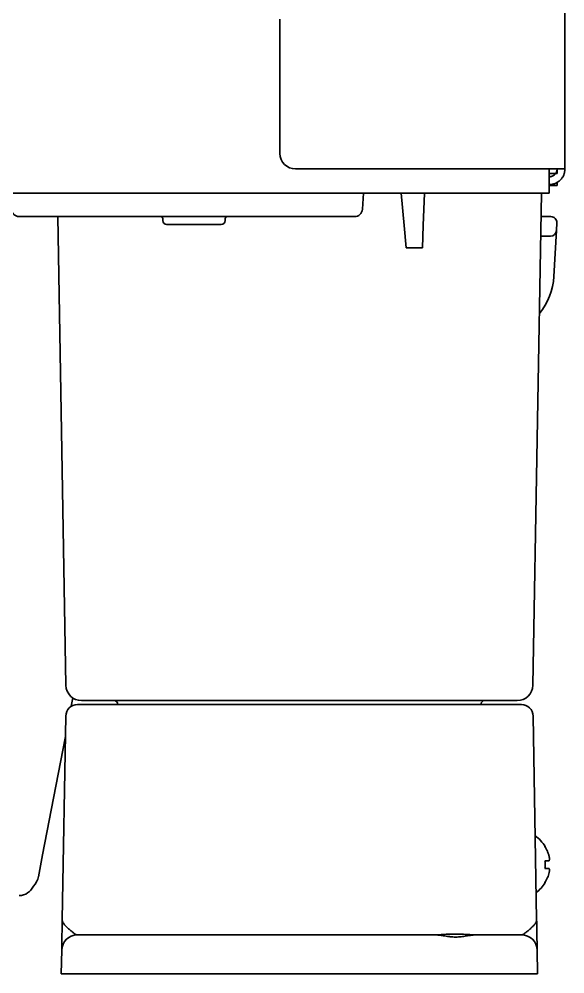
# Model space of a CAD drawing. Extents: x 5997 to 10491, y -672 to 3708.
# Drawn here: x 6788.7 to 6858.6, y 1270.8 to 1393.1 of the extents above; entities that cross this region are included whole.
import ezdxf

# ---------------------------------------------------------------- set-up
doc = ezdxf.new("R2010")
doc.units = 0
doc.header["$LTSCALE"] = 5
doc.layers.add('1', color=7, linetype='CONTINUOUS', true_color=0xffffff)

msp = doc.modelspace()

# ---------------------------------------------------------------- linework, layer by layer
at = {"layer": '1', "color": 7, "linetype": 'Continuous', "lineweight": 35}
for p, q in [((6858.57, 2393.36), (6858.57, 1373.93)), ((6822.07, 1393.13), (6822.07, 1375.93)), ((6824.07, 1373.93), (6856.57, 1373.93)), ((6856.57, 1373.93), (6858.57, 1373.93)), ((6856.57, 1372.83), (6856.57, 1373.93)), ((6857.57, 1373.33), (6857.57, 1373.93)), ((6856.57, 1373.33), (6857.57, 1373.33)), ((6856.57, 1372.83), (6856.57, 1370.83)), ((6857.57, 1371.83), (6857.57, 1372.27)), ((6857.57, 1371.83), (6856.57, 1371.83)), ((6653.07, 1370.83), (6834.72, 1370.83)), ((6832.64, 1368.76), (6832.78, 1370.83)), ((6834.72, 1370.83), (6856.57, 1370.83)), ((6837.99, 1366.67), (6837.62, 1370.83)), ((6840.58, 1370.83), (6840.43, 1366.67)), ((6854.47, 1307.79), (6855.57, 1370.83)), ((6788.68, 1367.83), (6789.68, 1367.83)), ((6789.68, 1367.83), (6831.64, 1367.83)), ((6794.67, 1307.79), (6793.63, 1367.83)), ((6807.07, 1367.58), (6807.07, 1367.33)), ((6815.07, 1367.33), (6815.07, 1367.58)), ((6856.78, 1367.83), (6855.52, 1367.83)), ((6807.57, 1366.83), (6814.57, 1366.83)), ((6838.24, 1363.83), (6837.99, 1366.67)), ((6840.43, 1366.67), (6840.34, 1363.83)), ((6857.48, 1366.04), (6857.53, 1367.04)), ((6856.73, 1365.33), (6855.48, 1365.33)), ((6857.48, 1366.04), (6857.17, 1360.15)), ((6838.24, 1363.83), (6840.34, 1363.83)), ((6795.56, 1306.17), (6795.35, 1305.1)), ((6796.15, 1305.33), (6798.65, 1305.33)), ((6798.67, 1305.83), (6796.67, 1305.83)), ((6798.65, 1305.33), (6850.5, 1305.33)), ((6850.47, 1305.83), (6798.67, 1305.83)), ((6801.33, 1305.33), (6801.33, 1305.33)), ((6847.81, 1305.33), (6847.81, 1305.33)), ((6852.47, 1305.83), (6850.47, 1305.83)), ((6850.5, 1305.33), (6853, 1305.33)), ((6794.19, 1277.79), (6794.65, 1303.85)), ((6854.5, 1303.85), (6854.95, 1277.79)), ((6794.6, 1301.22), (6793.38, 1294.88)), ((6793.38, 1294.88), (6791.68, 1286.06)), ((6856.02, 1287.13), (6856.05, 1287.13)), ((6791.68, 1286.06), (6791.14, 1283.27)), ((6856.05, 1282.53), (6856.02, 1282.53)), ((6796.13, 1275.83), (6798.13, 1275.83)), ((6798.13, 1275.83), (6842, 1275.83)), ((6847.15, 1275.83), (6851.02, 1275.83)), ((6851.02, 1275.83), (6853.02, 1275.83)), ((6794.07, 1270.83), (6794.13, 1273.86)), ((6855.02, 1273.86), (6855.07, 1270.83)), ((6798.07, 1270.83), (6794.07, 1270.83)), ((6851.07, 1270.83), (6798.07, 1270.83)), ((6855.07, 1270.83), (6851.07, 1270.83))]:
    msp.add_line(p, q, dxfattribs=at)
for centre, radius, start, end in [((6824.07, 1375.93), 2, 180, 270), ((6788.68, 1368.83), 1, 181, 270), ((6831.64, 1368.83), 1, 270, 356), ((6806.82, 1367.58), 0.25, 0, 90), ((6807.57, 1367.33), 0.5, 180, 270), ((6814.57, 1367.33), 0.5, 270, 0), ((6815.32, 1367.58), 0.25, 90, 180), ((6856.78, 1367.08), 0.75, 357, 90), ((6856.73, 1366.08), 0.75, 270, 357), ((6849.18, 1360.57), 8, 319.9312, 357), ((6796.67, 1307.83), 2, 181, 270), ((6852.47, 1307.83), 2, 270, 359), ((6796.15, 1303.83), 1.5, 90, 179), ((6800.83, 1305.33), 0.5, 1, 90), ((6848.31, 1305.33), 0.5, 90, 179), ((6853, 1303.83), 1.5, 1, 90), ((6851.95, 1284.63), 4.8, 31.5837, 54.1502), ((6852.27, 1284.83), 3.78, 0.0035, 7.6041), ((6852.27, 1284.83), 3.78, 352.3959, 359.9965), ((6788.69, 1283.78), 2.5, 316.6472, 349.0889), ((6851.95, 1285.03), 4.8, 307.7466, 328.4186), ((6796.13, 1273.83), 2, 90, 179), ((6853.02, 1273.83), 2, 1, 90)]:
    msp.add_arc(centre, radius, start, end, dxfattribs=at)
for centre, major_axis, ratio, start_param, end_param in [((6848.27, 1305.33), (-0.5, 0), 0.14382, 6.146116, 6.283185), ((6843.81, 1305.33), (4, 0.01), 0.00218, 6.283142, 6.418799), ((6788.67, 1282.86), (1.41, -1.41), 0.999695, 5.497939, 6.658958)]:
    msp.add_ellipse(centre, major_axis=major_axis, ratio=ratio, start_param=start_param, end_param=end_param, dxfattribs=at)
for points, knots in [([(6856.57, 1372.93), (6856.64, 1372.93), (6856.7, 1372.93), (6856.83, 1372.96), (6856.9, 1372.98), (6857.02, 1373.03), (6857.07, 1373.06), (6857.18, 1373.13), (6857.23, 1373.17), (6857.33, 1373.27), (6857.37, 1373.32), (6857.44, 1373.42), (6857.47, 1373.48), (6857.52, 1373.6), (6857.54, 1373.67), (6857.57, 1373.8), (6857.57, 1373.86), (6857.57, 1373.93)], [0, 0, 0, 0, 0.125, 0.125, 0.25, 0.25, 0.375, 0.375, 0.5, 0.5, 0.625, 0.625, 0.75, 0.75, 0.875, 0.875, 1, 1, 1, 1]), ([(6858.57, 1373.93), (6858.57, 1373.8), (6858.56, 1373.67), (6858.52, 1373.47), (6858.51, 1373.41), (6858.48, 1373.32), (6858.47, 1373.28), (6858.45, 1373.22), (6858.43, 1373.19), (6858.37, 1373.04), (6858.31, 1372.92), (6858.16, 1372.71), (6858.08, 1372.61), (6857.89, 1372.42), (6857.79, 1372.34), (6857.57, 1372.19), (6857.46, 1372.13), (6857.28, 1372.05), (6857.22, 1372.03), (6857.14, 1372.01), (6857.12, 1372), (6857.09, 1371.99), (6857.04, 1371.98), (6856.99, 1371.97), (6856.83, 1371.94), (6856.7, 1371.93), (6856.57, 1371.93)], [0, 0, 0, 0, 0.125, 0.125, 0.1875, 0.1875, 0.21875, 0.21875, 0.25, 0.25, 0.375, 0.375, 0.5, 0.5, 0.625, 0.625, 0.75, 0.75, 0.8125, 0.8125, 0.828125, 0.828125, 0.84375, 0.875, 0.875, 1, 1, 1, 1]), ([(6856.02, 1285.33), (6856.14, 1285.33), (6856.25, 1285.33), (6856.39, 1285.33), (6856.43, 1285.33), (6856.51, 1285.33), (6856.54, 1285.33), (6856.57, 1285.33)], [0, 0, 0, 0, 0.5, 0.5, 0.75, 0.75, 1, 1, 1, 1]), ([(6856.02, 1282.53), (6856.14, 1282.73), (6856.25, 1282.94), (6856.39, 1283.26), (6856.43, 1283.37), (6856.51, 1283.6), (6856.54, 1283.71), (6856.57, 1283.83)], [0, 0, 0, 0, 0.5, 0.5, 0.75, 0.75, 1, 1, 1, 1]), ([(6794.13, 1273.86), (6794.13, 1273.86), (6794.13, 1273.86), (6794.13, 1273.87), (6794.13, 1273.88), (6794.13, 1273.9), (6794.13, 1273.92), (6794.13, 1273.98), (6794.13, 1274.01), (6794.13, 1274.07), (6794.13, 1274.11), (6794.13, 1274.14), (6794.13, 1274.17), (6794.13, 1274.18), (6794.13, 1274.25), (6794.13, 1274.31), (6794.14, 1274.44), (6794.14, 1274.51), (6794.14, 1274.74), (6794.14, 1274.9), (6794.15, 1275.14), (6794.15, 1275.18), (6794.15, 1275.28), (6794.15, 1275.43), (6794.16, 1275.58), (6794.16, 1275.9), (6794.17, 1276.12), (6794.17, 1276.41), (6794.17, 1276.47), (6794.17, 1276.59), (6794.18, 1276.76), (6794.18, 1276.94), (6794.18, 1277.18), (6794.19, 1277.3), (6794.19, 1277.49), (6794.19, 1277.58), (6794.19, 1277.68), (6794.19, 1277.73), (6794.19, 1277.76), (6794.19, 1277.78), (6794.19, 1277.79)], [0, 0, 0, 0, 0.028189, 0.028189, 0.059538, 0.059538, 0.122235, 0.122235, 0.184933, 0.184933, 0.216281, 0.231956, 0.231956, 0.24763, 0.24763, 0.310328, 0.310328, 0.373025, 0.373025, 0.49842, 0.49842, 0.529769, 0.529769, 0.561118, 0.623815, 0.623815, 0.74921, 0.74921, 0.780559, 0.780559, 0.811908, 0.874605, 0.874605, 0.937303, 0.937303, 0.968651, 0.984326, 0.992163, 0.992163, 1, 1, 1, 1]), ([(6796.13, 1275.83), (6796.09, 1275.83), (6796.05, 1275.83), (6795.97, 1275.87), (6795.92, 1275.89), (6795.85, 1275.93), (6795.83, 1275.94), (6795.78, 1275.98), (6795.76, 1275.99), (6795.68, 1276.05), (6795.63, 1276.09), (6795.52, 1276.17), (6795.47, 1276.22), (6795.35, 1276.31), (6795.3, 1276.36), (6795.19, 1276.45), (6795.13, 1276.5), (6795.02, 1276.6), (6794.97, 1276.64), (6794.86, 1276.74), (6794.81, 1276.79), (6794.71, 1276.88), (6794.66, 1276.93), (6794.53, 1277.07), (6794.45, 1277.16), (6794.36, 1277.3), (6794.33, 1277.34), (6794.29, 1277.41), (6794.28, 1277.43), (6794.26, 1277.48), (6794.25, 1277.5), (6794.23, 1277.57), (6794.21, 1277.64), (6794.2, 1277.71), (6794.2, 1277.75), (6794.19, 1277.77), (6794.19, 1277.78), (6794.19, 1277.79)], [0, 0, 0, 0, 0.0625, 0.0625, 0.125, 0.125, 0.15625, 0.15625, 0.1875, 0.1875, 0.25, 0.25, 0.3125, 0.3125, 0.375, 0.375, 0.4375, 0.4375, 0.5, 0.5, 0.5625, 0.5625, 0.625, 0.625, 0.75, 0.75, 0.8125, 0.8125, 0.84375, 0.84375, 0.875, 0.875, 0.9375, 0.96875, 0.984375, 0.984375, 1, 1, 1, 1]), ([(6854.95, 1277.79), (6854.95, 1277.75), (6854.95, 1277.7), (6854.93, 1277.61), (6854.92, 1277.57), (6854.89, 1277.5), (6854.89, 1277.48), (6854.86, 1277.43), (6854.85, 1277.41), (6854.82, 1277.34), (6854.79, 1277.3), (6854.69, 1277.16), (6854.61, 1277.07), (6854.48, 1276.93), (6854.43, 1276.88), (6854.33, 1276.79), (6854.28, 1276.74), (6854.18, 1276.64), (6854.12, 1276.59), (6854.01, 1276.5), (6853.96, 1276.45), (6853.85, 1276.35), (6853.79, 1276.31), (6853.68, 1276.22), (6853.62, 1276.17), (6853.52, 1276.09), (6853.47, 1276.05), (6853.39, 1275.99), (6853.36, 1275.98), (6853.32, 1275.94), (6853.29, 1275.93), (6853.22, 1275.89), (6853.18, 1275.87), (6853.1, 1275.83), (6853.06, 1275.83), (6853.02, 1275.83)], [0, 0, 0, 0, 0.0625, 0.0625, 0.125, 0.125, 0.15625, 0.15625, 0.1875, 0.1875, 0.25, 0.25, 0.375, 0.375, 0.4375, 0.4375, 0.5, 0.5, 0.5625, 0.5625, 0.625, 0.625, 0.6875, 0.6875, 0.75, 0.75, 0.8125, 0.8125, 0.84375, 0.84375, 0.875, 0.875, 0.9375, 0.9375, 1, 1, 1, 1]), ([(6854.95, 1277.79), (6854.95, 1277.78), (6854.95, 1277.76), (6854.95, 1277.73), (6854.95, 1277.68), (6854.96, 1277.58), (6854.96, 1277.36), (6854.96, 1277.18), (6854.97, 1276.82), (6854.97, 1276.59), (6854.98, 1275.9), (6854.99, 1275.47), (6855, 1275.08), (6855, 1275.05), (6855, 1275.01), (6855, 1274.98), (6855, 1274.92), (6855, 1274.79), (6855.01, 1274.66), (6855.01, 1274.44), (6855.01, 1274.31), (6855.01, 1274.18), (6855.01, 1274.17), (6855.01, 1274.14), (6855.02, 1274.11), (6855.02, 1274.07), (6855.02, 1274.01), (6855.02, 1273.98), (6855.02, 1273.92), (6855.02, 1273.9), (6855.02, 1273.87), (6855.02, 1273.86), (6855.02, 1273.86)], [0, 0, 0, 0, 0.007828, 0.007828, 0.015656, 0.031311, 0.062622, 0.125245, 0.125245, 0.25049, 0.25049, 0.500979, 0.500979, 0.516635, 0.516635, 0.53229, 0.53229, 0.563602, 0.626224, 0.626224, 0.751469, 0.751469, 0.767124, 0.767124, 0.78278, 0.814091, 0.814091, 0.876714, 0.876714, 0.939336, 0.939336, 1, 1, 1, 1]), ([(6847.2, 1275.83), (6847.1, 1275.83), (6847, 1275.83), (6846.79, 1275.84), (6846.69, 1275.84), (6846.47, 1275.85), (6846.36, 1275.86), (6846.2, 1275.87), (6846.15, 1275.87), (6846.04, 1275.88), (6845.98, 1275.88), (6845.82, 1275.89), (6845.59, 1275.9), (6845.26, 1275.92), (6844.92, 1275.93), (6844.69, 1275.93), (6844.46, 1275.93), (6844.35, 1275.93), (6844.12, 1275.92), (6844.01, 1275.92), (6843.78, 1275.91), (6843.67, 1275.91), (6843.44, 1275.9), (6843.33, 1275.89), (6843.16, 1275.88), (6843.11, 1275.88), (6843, 1275.87), (6842.94, 1275.87), (6842.78, 1275.86), (6842.67, 1275.85), (6842.46, 1275.84), (6842.36, 1275.84), (6842.15, 1275.83), (6842.05, 1275.83), (6841.94, 1275.83)], [0, 0, 0, 0, 0.0625, 0.0625, 0.125, 0.125, 0.1875, 0.1875, 0.21875, 0.21875, 0.25, 0.25, 0.3125, 0.375, 0.4375, 0.5, 0.5, 0.5625, 0.5625, 0.625, 0.625, 0.6875, 0.6875, 0.75, 0.75, 0.78125, 0.78125, 0.8125, 0.8125, 0.875, 0.875, 0.9375, 0.9375, 1, 1, 1, 1]), ([(6847.15, 1275.83), (6847.06, 1275.83), (6846.97, 1275.82), (6846.82, 1275.81), (6846.77, 1275.81), (6846.68, 1275.79), (6846.63, 1275.79), (6846.48, 1275.77), (6846.37, 1275.75), (6846.17, 1275.72), (6846.06, 1275.7), (6845.85, 1275.67), (6845.74, 1275.65), (6845.51, 1275.62), (6845.4, 1275.6), (6845.26, 1275.59), (6845.23, 1275.59), (6845.17, 1275.58), (6845.08, 1275.57), (6844.99, 1275.57), (6844.82, 1275.55), (6844.7, 1275.55), (6844.46, 1275.55), (6844.34, 1275.55), (6844.11, 1275.57), (6843.99, 1275.58), (6843.82, 1275.6), (6843.73, 1275.61), (6843.65, 1275.62), (6843.59, 1275.62), (6843.56, 1275.63), (6843.42, 1275.65), (6843.31, 1275.67), (6843.14, 1275.69), (6843.09, 1275.7), (6842.98, 1275.72), (6842.93, 1275.73), (6842.77, 1275.75), (6842.67, 1275.77), (6842.52, 1275.79), (6842.47, 1275.79), (6842.37, 1275.81), (6842.32, 1275.81), (6842.18, 1275.82), (6842.09, 1275.83), (6842, 1275.83)], [0, 0, 0, 0, 0.0625, 0.0625, 0.09375, 0.09375, 0.125, 0.125, 0.1875, 0.1875, 0.25, 0.25, 0.3125, 0.3125, 0.375, 0.375, 0.390625, 0.390625, 0.40625, 0.4375, 0.4375, 0.5, 0.5, 0.5625, 0.5625, 0.625, 0.625, 0.65625, 0.671875, 0.671875, 0.6875, 0.6875, 0.75, 0.75, 0.78125, 0.78125, 0.8125, 0.8125, 0.875, 0.875, 0.90625, 0.90625, 0.9375, 0.9375, 1, 1, 1, 1])]:
    msp.add_open_spline(points, degree=3, knots=knots, dxfattribs=at)
for points in [[(6856.57, 1285.83), (6856.55, 1285.88), (6856.53, 1285.99), (6856.47, 1286.15), (6856.42, 1286.31), (6856.36, 1286.46), (6856.29, 1286.62), (6856.22, 1286.77), (6856.13, 1286.94), (6856.06, 1287.06), (6856.02, 1287.13)], [(6856.57, 1285.33), (6856.57, 1285.35), (6856.58, 1285.4), (6856.58, 1285.47), (6856.58, 1285.54), (6856.58, 1285.61), (6856.58, 1285.68), (6856.58, 1285.75), (6856.57, 1285.8), (6856.57, 1285.83)], [(6856.57, 1284.33), (6856.55, 1284.33), (6856.53, 1284.33), (6856.47, 1284.33), (6856.42, 1284.33), (6856.36, 1284.33), (6856.29, 1284.33), (6856.22, 1284.33), (6856.13, 1284.33), (6856.06, 1284.33), (6856.02, 1284.33)], [(6856.57, 1283.83), (6856.57, 1283.85), (6856.58, 1283.9), (6856.58, 1283.98), (6856.58, 1284.05), (6856.58, 1284.12), (6856.58, 1284.19), (6856.58, 1284.26), (6856.57, 1284.3), (6856.57, 1284.33)]]:
    msp.add_open_spline(points, degree=3, dxfattribs=at)

doc.saveas('drawing.dxf')
